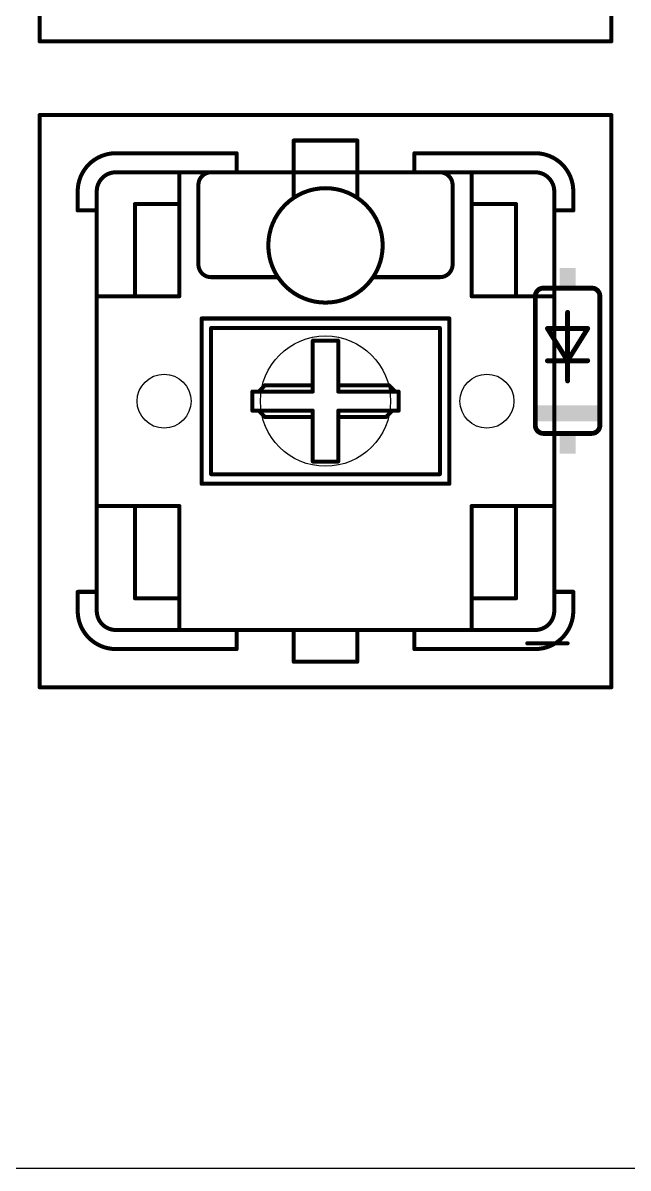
# Model space of a CAD drawing. Extents: x 0 to 155, y -1 to 106.
# Drawn here: x 20.95 to 40, y -1.27 to 34.76 of the extents above; entities that cross this region are included whole.
import ezdxf

# ---------------------------------------------------------------- set-up
doc = ezdxf.new("R2010")
doc.units = 0
doc.layers.add('20', color=7, linetype='CONTINUOUS')
doc.layers.add('21', color=253, linetype='CONTINUOUS')

# ---------------------------------------------------------------- blocks, each defined once
blk = doc.blocks.new('RECT')
blk.add_solid([(-0.5, -0.5), (0.5, -0.5), (-0.5, 0.5), (0.5, 0.5)])

msp = doc.modelspace()

# ---------------------------------------------------------------- linework, layer by layer
at = {"layer": '20'}
msp.add_line((0, -1.27), (154.92, -1.27), dxfattribs=at)
for centre, radius in [((30.48, 22.86), 2.05), ((25.4, 22.86), 0.85), ((35.56, 22.86), 0.85)]:
    msp.add_circle(centre, radius, dxfattribs=at)
at = {"layer": '21'}
for points, const_width in [([(21.48, 34.18), (21.48, 52.18)], 0.127), ([(39.48, 52.18), (39.48, 34.18)], 0.127), ([(39.48, 34.18), (21.48, 34.18)], 0.127), ([(21.48, 31.86), (39.48, 31.86)], 0.127), ([(21.48, 13.86), (21.48, 31.86)], 0.127), ([(39.48, 31.86), (39.48, 13.86)], 0.127), ([(29.48, 31.06), (31.48, 31.06)], 0.127), ([(29.48, 30.06), (29.48, 31.06)], 0.127), ([(31.48, 30.06), (31.48, 31.06)], 0.127), ([(23.88, 30.66), (27.68, 30.66)], 0.127), ([(27.68, 30.06), (27.68, 30.66)], 0.127), ([(33.28, 30.66), (37.08, 30.66)], 0.127), ([(33.28, 30.06), (33.28, 30.66)], 0.127), ([(23.88, 30.06), (27.68, 30.06)], 0.127), ([(25.88, 30.06), (25.88, 29.06)], 0.127), ([(27.68, 30.06), (29.48, 30.06)], 0.127), ([(29.48, 30.06), (31.48, 30.06)], 0.127), ([(29.48, 29.26), (29.48, 30.06)], 0.127), ([(31.48, 30.06), (33.28, 30.06)], 0.127), ([(31.48, 30.06), (31.48, 29.26)], 0.127), ([(33.28, 30.06), (37.08, 30.06)], 0.127), ([(35.08, 30.06), (35.08, 29.06)], 0.127), ([(26.48, 27.16), (26.48, 29.66)], 0.127), ([(34.48, 27.16), (34.48, 29.66)], 0.127), ([(22.68, 28.86), (22.68, 29.46)], 0.127), ([(23.28, 28.86), (23.28, 29.46)], 0.127), ([(37.68, 29.46), (37.68, 28.86)], 0.127), ([(38.28, 29.46), (38.28, 28.86)], 0.127), ([(23.28, 28.86), (22.68, 28.86)], 0.127), ([(23.28, 16.86), (23.28, 28.86)], 0.127), ([(24.48, 29.06), (24.48, 26.16)], 0.127), ([(25.88, 29.06), (24.48, 29.06)], 0.127), ([(25.88, 29.06), (25.88, 26.16)], 0.127), ([(35.08, 29.06), (35.08, 26.16)], 0.127), ([(36.48, 29.06), (35.08, 29.06)], 0.127), ([(36.48, 29.06), (36.48, 26.16)], 0.127), ([(37.68, 28.86), (37.68, 16.86)], 0.127), ([(37.68, 28.86), (38.28, 28.86)], 0.127), ([(26.88, 26.76), (28.98, 26.76)], 0.127), ([(31.98, 26.76), (34.08, 26.76)], 0.127), ([(37.338, 26.416), (38.862, 26.416)], 0.1524), ([(24.48, 26.16), (23.28, 26.16)], 0.127), ([(25.88, 26.16), (24.48, 26.16)], 0.127), ([(36.48, 26.16), (35.08, 26.16)], 0.127), ([(37.68, 26.16), (36.48, 26.16)], 0.127), ([(37.084, 22.098), (37.084, 26.162)], 0.1524), ([(39.116, 22.098), (39.116, 26.162)], 0.1524), ([(38.1, 24.13), (38.1, 25.654)], 0.1524), ([(26.58, 20.26), (26.58, 25.46)], 0.127), ([(26.58, 25.46), (34.38, 25.46)], 0.127), ([(26.88, 20.56), (26.88, 25.16)], 0.127), ([(26.88, 25.16), (34.08, 25.16)], 0.127), ([(34.08, 25.16), (34.08, 20.56)], 0.127), ([(34.38, 25.46), (34.38, 20.26)], 0.127), ([(37.465, 25.146), (38.735, 25.146)], 0.1524), ([(38.1, 24.13), (37.465, 25.146)], 0.1524), ([(38.735, 25.146), (38.1, 24.13)], 0.1524), ([(30.08, 23.36), (30.08, 24.76)], 0.127), ([(30.08, 24.76), (30.88, 24.76)], 0.127), ([(30.88, 24.76), (30.88, 23.36)], 0.127), ([(37.465, 24.13), (38.1, 24.13)], 0.1524), ([(38.1, 23.495), (38.1, 24.13)], 0.1524), ([(38.1, 24.13), (38.735, 24.13)], 0.1524), ([(28.58, 23.36), (28.38, 23.16)], 0.127), ([(30.08, 23.36), (28.58, 23.36)], 0.127), ([(30.08, 23.16), (30.08, 23.36)], 0.127), ([(30.88, 23.36), (30.88, 23.16)], 0.127), ([(32.48, 23.36), (30.88, 23.36)], 0.127), ([(32.68, 23.16), (32.48, 23.36)], 0.127), ([(28.18, 22.56), (28.18, 23.16)], 0.127), ([(28.18, 23.16), (28.38, 23.16)], 0.127), ([(28.38, 23.16), (30.08, 23.16)], 0.127), ([(30.88, 23.16), (32.68, 23.16)], 0.127), ([(32.78, 23.16), (32.68, 23.16)], 0.127), ([(32.78, 23.16), (32.78, 22.56)], 0.127), ([(28.38, 22.56), (28.18, 22.56)], 0.127), ([(30.08, 22.56), (28.38, 22.56)], 0.127), ([(28.38, 22.56), (28.58, 22.36)], 0.127), ([(30.08, 22.36), (28.58, 22.36)], 0.127), ([(30.08, 22.36), (30.08, 22.56)], 0.127), ([(30.08, 20.96), (30.08, 22.36)], 0.127), ([(32.58, 22.56), (30.88, 22.56)], 0.127), ([(30.88, 22.56), (30.88, 22.36)], 0.127), ([(30.88, 22.36), (30.88, 20.96)], 0.127), ([(32.38, 22.36), (30.88, 22.36)], 0.127), ([(32.58, 22.56), (32.38, 22.36)], 0.127), ([(32.78, 22.56), (32.58, 22.56)], 0.127), ([(37.338, 21.844), (38.862, 21.844)], 0.1524), ([(30.88, 20.96), (30.08, 20.96)], 0.127), ([(34.08, 20.56), (26.88, 20.56)], 0.127), ([(34.38, 20.26), (26.58, 20.26)], 0.127), ([(24.48, 19.56), (23.28, 19.56)], 0.127), ([(25.88, 19.56), (24.48, 19.56)], 0.127), ([(24.48, 19.56), (24.48, 16.66)], 0.127), ([(25.88, 19.56), (25.88, 16.66)], 0.127), ([(36.48, 19.56), (35.08, 19.56)], 0.127), ([(35.08, 19.56), (35.08, 16.66)], 0.127), ([(37.68, 19.56), (36.48, 19.56)], 0.127), ([(36.48, 19.56), (36.48, 16.66)], 0.127), ([(22.68, 16.26), (22.68, 16.86)], 0.127), ([(23.28, 16.86), (22.68, 16.86)], 0.127), ([(23.28, 16.26), (23.28, 16.86)], 0.127), ([(25.88, 16.66), (24.48, 16.66)], 0.127), ([(25.88, 16.66), (25.88, 15.66)], 0.127), ([(35.08, 16.66), (35.08, 15.66)], 0.127), ([(36.48, 16.66), (35.08, 16.66)], 0.127), ([(37.68, 16.86), (37.68, 16.26)], 0.127), ([(37.68, 16.86), (38.28, 16.86)], 0.127), ([(38.28, 16.86), (38.28, 16.26)], 0.127), ([(27.68, 15.66), (23.88, 15.66)], 0.127), ([(29.48, 15.66), (27.68, 15.66)], 0.127), ([(27.68, 15.06), (27.68, 15.66)], 0.127), ([(33.28, 15.66), (29.48, 15.66)], 0.127), ([(29.48, 14.66), (29.48, 15.66)], 0.127), ([(31.48, 14.66), (31.48, 15.66)], 0.127), ([(37.08, 15.66), (33.28, 15.66)], 0.127), ([(33.28, 15.06), (33.28, 15.66)], 0.127), ([(36.83, 15.24), (38.1, 15.24)], 0.127), ([(27.68, 15.06), (23.88, 15.06)], 0.127), ([(37.08, 15.06), (33.28, 15.06)], 0.127), ([(29.48, 14.66), (31.48, 14.66)], 0.127), ([(39.48, 13.86), (21.48, 13.86)], 0.127)]:
    msp.add_lwpolyline(points, dxfattribs=dict(at, const_width=const_width))
for points, const_width in [([(21.48, 34.2118, 1), (21.48, 34.1482)], 0.0635), ([(39.48, 34.1482, 1), (39.48, 34.2118)], 0.0635), ([(21.4483, 34.18, 1), (21.5117, 34.18)], 0.0635), ([(39.4483, 34.18, 1), (39.5118, 34.18)], 0.0635), ([(21.48, 31.8918, 1), (21.48, 31.8283)], 0.0635), ([(21.5117, 31.86, 1), (21.4483, 31.86)], 0.0635), ([(39.5118, 31.86, 1), (39.4483, 31.86)], 0.0635), ([(39.48, 31.8283, 1), (39.48, 31.8918)], 0.0635), ([(29.48, 31.0918, 1), (29.48, 31.0283)], 0.0635), ([(29.5117, 31.06, 1), (29.4483, 31.06)], 0.0635), ([(31.5117, 31.06, 1), (31.4483, 31.06)], 0.0635), ([(31.48, 31.0283, 1), (31.48, 31.0918)], 0.0635), ([(23.88, 30.66, 0.4142), (22.68, 29.46)], 0.127), ([(23.88, 30.6917, 1), (23.88, 30.6283)], 0.0635), ([(23.88, 30.6283, 1), (23.88, 30.6917)], 0.0635), ([(27.7117, 30.66, 1), (27.6483, 30.66)], 0.0635), ([(27.68, 30.6283, 1), (27.68, 30.6917)], 0.0635), ([(33.3118, 30.66, 1), (33.2482, 30.66)], 0.0635), ([(33.28, 30.6917, 1), (33.28, 30.6283)], 0.0635), ([(38.28, 29.46, 0.4142), (37.08, 30.66)], 0.127), ([(37.08, 30.6917, 1), (37.08, 30.6283)], 0.0635), ([(37.08, 30.6283, 1), (37.08, 30.6917)], 0.0635), ([(23.88, 30.06, 0.4142), (23.28, 29.46)], 0.127), ([(23.88, 30.0918, 1), (23.88, 30.0283)], 0.0635), ([(23.88, 30.0283, 1), (23.88, 30.0918)], 0.0635), ([(25.9118, 30.06, 1), (25.8483, 30.06)], 0.0635), ([(26.88, 30.06, 0.4142), (26.48, 29.66)], 0.127), ([(26.88, 30.0283, 1), (26.88, 30.0918)], 0.0635), ([(27.68, 30.0918, 1), (27.68, 30.0283)], 0.0635), ([(27.6483, 30.06, 1), (27.7117, 30.06)], 0.0635), ([(27.68, 30.0283, 1), (27.68, 30.0918)], 0.0635), ([(29.48, 30.0918, 1), (29.48, 30.0283)], 0.0635), ([(29.5117, 30.06, 1), (29.4483, 30.06)], 0.0635), ([(29.4483, 30.06, 1), (29.5117, 30.06)], 0.0635), ([(29.48, 30.0283, 1), (29.48, 30.0918)], 0.0635), ([(31.48, 30.0918, 1), (31.48, 30.0283)], 0.0635), ([(31.5117, 30.06, 1), (31.4483, 30.06)], 0.0635), ([(31.4483, 30.06, 1), (31.5117, 30.06)], 0.0635), ([(31.48, 30.0283, 1), (31.48, 30.0918)], 0.0635), ([(33.2482, 30.06, 1), (33.3118, 30.06)], 0.0635), ([(33.28, 30.0918, 1), (33.28, 30.0283)], 0.0635), ([(33.28, 30.0283, 1), (33.28, 30.0918)], 0.0635), ([(34.48, 29.66, 0.4142), (34.08, 30.06)], 0.127), ([(34.08, 30.0918, 1), (34.08, 30.0283)], 0.0635), ([(35.1118, 30.06, 1), (35.0482, 30.06)], 0.0635), ([(37.68, 29.46, 0.4142), (37.08, 30.06)], 0.127), ([(37.08, 30.0918, 1), (37.08, 30.0283)], 0.0635), ([(37.08, 30.0283, 1), (37.08, 30.0918)], 0.0635), ([(26.5117, 29.66, 1), (26.4483, 29.66)], 0.0635), ([(26.4483, 29.66, 1), (26.5117, 29.66)], 0.0635), ([(30.48, 29.56, 1), (30.48, 25.96)], 0.127), ([(30.48, 25.96, 1), (30.48, 29.56)], 0.127), ([(30.48, 29.5918, 1), (30.48, 29.5283)], 0.0635), ([(30.48, 29.5283, 1), (30.48, 29.5918)], 0.0635), ([(34.5118, 29.66, 1), (34.4483, 29.66)], 0.0635), ([(34.4483, 29.66, 1), (34.5118, 29.66)], 0.0635), ([(22.7117, 29.46, 1), (22.6483, 29.46)], 0.0635), ([(22.6483, 29.46, 1), (22.7117, 29.46)], 0.0635), ([(23.3117, 29.46, 1), (23.2483, 29.46)], 0.0635), ([(23.2483, 29.46, 1), (23.3117, 29.46)], 0.0635), ([(29.4483, 29.26, 1), (29.5117, 29.26)], 0.0635), ([(31.4483, 29.26, 1), (31.5117, 29.26)], 0.0635), ([(37.7118, 29.46, 1), (37.6482, 29.46)], 0.0635), ([(37.6482, 29.46, 1), (37.7118, 29.46)], 0.0635), ([(38.3118, 29.46, 1), (38.2482, 29.46)], 0.0635), ([(38.2482, 29.46, 1), (38.3118, 29.46)], 0.0635), ([(22.68, 28.8918, 1), (22.68, 28.8283)], 0.0635), ([(22.6483, 28.86, 1), (22.7117, 28.86)], 0.0635), ([(23.3117, 28.86, 1), (23.2483, 28.86)], 0.0635), ([(23.2483, 28.86, 1), (23.3117, 28.86)], 0.0635), ([(23.28, 28.8283, 1), (23.28, 28.8918)], 0.0635), ([(24.48, 29.0918, 1), (24.48, 29.0283)], 0.0635), ([(24.5117, 29.06, 1), (24.4483, 29.06)], 0.0635), ([(25.9118, 29.06, 1), (25.8483, 29.06)], 0.0635), ([(25.8483, 29.06, 1), (25.9118, 29.06)], 0.0635), ([(25.88, 29.0283, 1), (25.88, 29.0918)], 0.0635), ([(35.1118, 29.06, 1), (35.0482, 29.06)], 0.0635), ([(35.0482, 29.06, 1), (35.1118, 29.06)], 0.0635), ([(35.08, 29.0918, 1), (35.08, 29.0283)], 0.0635), ([(36.5118, 29.06, 1), (36.4483, 29.06)], 0.0635), ([(36.48, 29.0283, 1), (36.48, 29.0918)], 0.0635), ([(37.68, 28.8918, 1), (37.68, 28.8283)], 0.0635), ([(37.7118, 28.86, 1), (37.6482, 28.86)], 0.0635), ([(37.6482, 28.86, 1), (37.7118, 28.86)], 0.0635), ([(38.2482, 28.86, 1), (38.3118, 28.86)], 0.0635), ([(38.28, 28.8283, 1), (38.28, 28.8918)], 0.0635), ([(26.48, 27.16, 0.4142), (26.88, 26.76)], 0.127), ([(26.5117, 27.16, 1), (26.4483, 27.16)], 0.0635), ([(26.4483, 27.16, 1), (26.5117, 27.16)], 0.0635), ([(34.08, 26.76, 0.4142), (34.48, 27.16)], 0.127), ([(34.5118, 27.16, 1), (34.4483, 27.16)], 0.0635), ([(34.4483, 27.16, 1), (34.5118, 27.16)], 0.0635), ([(26.88, 26.7918, 1), (26.88, 26.7283)], 0.0635), ([(26.88, 26.7283, 1), (26.88, 26.7918)], 0.0635), ([(28.98, 26.7283, 1), (28.98, 26.7918)], 0.0635), ([(31.98, 26.7918, 1), (31.98, 26.7283)], 0.0635), ([(34.08, 26.7918, 1), (34.08, 26.7283)], 0.0635), ([(34.08, 26.7283, 1), (34.08, 26.7918)], 0.0635), ([(37.338, 26.416, 0.4142), (37.084, 26.162)], 0.1524), ([(37.338, 26.4541, 1), (37.338, 26.3779)], 0.0762), ([(37.338, 26.3779, 1), (37.338, 26.4541)], 0.0762), ([(39.116, 26.162, 0.4142), (38.862, 26.416)], 0.1524), ([(38.862, 26.4541, 1), (38.862, 26.3779)], 0.0762), ([(38.862, 26.3779, 1), (38.862, 26.4541)], 0.0762), ([(23.28, 26.1917, 1), (23.28, 26.1283)], 0.0635), ([(24.48, 26.1917, 1), (24.48, 26.1283)], 0.0635), ([(24.4483, 26.16, 1), (24.5117, 26.16)], 0.0635), ([(24.48, 26.1283, 1), (24.48, 26.1917)], 0.0635), ([(25.8483, 26.16, 1), (25.9118, 26.16)], 0.0635), ([(25.88, 26.1283, 1), (25.88, 26.1917)], 0.0635), ([(30.48, 25.9917, 1), (30.48, 25.9283)], 0.0635), ([(30.48, 25.9283, 1), (30.48, 25.9917)], 0.0635), ([(35.0482, 26.16, 1), (35.1118, 26.16)], 0.0635), ([(35.08, 26.1917, 1), (35.08, 26.1283)], 0.0635), ([(36.48, 26.1917, 1), (36.48, 26.1283)], 0.0635), ([(36.4483, 26.16, 1), (36.5118, 26.16)], 0.0635), ([(36.48, 26.1283, 1), (36.48, 26.1917)], 0.0635), ([(37.1221, 26.162, 1), (37.0459, 26.162)], 0.0762), ([(37.0459, 26.162, 1), (37.1221, 26.162)], 0.0762), ([(37.68, 26.1283, 1), (37.68, 26.1917)], 0.0635), ([(39.1541, 26.162, 1), (39.0779, 26.162)], 0.0762), ([(39.0779, 26.162, 1), (39.1541, 26.162)], 0.0762), ([(38.1381, 25.654, 1), (38.0619, 25.654)], 0.0762), ([(26.58, 25.4917, 1), (26.58, 25.4283)], 0.0635), ([(26.6118, 25.46, 1), (26.5483, 25.46)], 0.0635), ([(26.9118, 25.16, 1), (26.8483, 25.16)], 0.0635), ([(26.88, 25.1917, 1), (26.88, 25.1283)], 0.0635), ([(34.1118, 25.16, 1), (34.0482, 25.16)], 0.0635), ([(34.08, 25.1283, 1), (34.08, 25.1917)], 0.0635), ([(34.4118, 25.46, 1), (34.3483, 25.46)], 0.0635), ([(34.38, 25.4283, 1), (34.38, 25.4917)], 0.0635), ([(37.465, 25.1841, 1), (37.465, 25.1079)], 0.0762), ([(37.4973, 25.1662, 1), (37.4327, 25.1258)], 0.0762), ([(38.7673, 25.1258, 1), (38.7027, 25.1662)], 0.0762), ([(38.735, 25.1079, 1), (38.735, 25.1841)], 0.0762), ([(30.08, 24.7918, 1), (30.08, 24.7283)], 0.0635), ([(30.1118, 24.76, 1), (30.0483, 24.76)], 0.0635), ([(30.9118, 24.76, 1), (30.8483, 24.76)], 0.0635), ([(30.88, 24.7283, 1), (30.88, 24.7918)], 0.0635), ([(37.465, 24.1681, 1), (37.465, 24.0919)], 0.0762), ([(38.1381, 24.13, 1), (38.0619, 24.13)], 0.0762), ([(38.1, 24.1681, 1), (38.1, 24.0919)], 0.0762), ([(38.0677, 24.1502, 1), (38.1323, 24.1098)], 0.0762), ([(38.0619, 24.13, 1), (38.1381, 24.13)], 0.0762), ([(38.0677, 24.1098, 1), (38.1323, 24.1502)], 0.0762), ([(38.1, 24.0919, 1), (38.1, 24.1681)], 0.0762), ([(38.735, 24.0919, 1), (38.735, 24.1681)], 0.0762), ([(28.58, 23.3917, 1), (28.58, 23.3283)], 0.0635), ([(28.6025, 23.3375, 1), (28.5575, 23.3825)], 0.0635), ([(30.1118, 23.36, 1), (30.0483, 23.36)], 0.0635), ([(30.08, 23.3283, 1), (30.08, 23.3917)], 0.0635), ([(30.9118, 23.36, 1), (30.8483, 23.36)], 0.0635), ([(30.88, 23.3917, 1), (30.88, 23.3283)], 0.0635), ([(32.5025, 23.3825, 1), (32.4575, 23.3375)], 0.0635), ([(32.48, 23.3283, 1), (32.48, 23.3917)], 0.0635), ([(38.0619, 23.495, 1), (38.1381, 23.495)], 0.0762), ([(28.2117, 23.16, 1), (28.1483, 23.16)], 0.0635), ([(28.18, 23.1917, 1), (28.18, 23.1283)], 0.0635), ([(28.3575, 23.1825, 1), (28.4025, 23.1375)], 0.0635), ([(28.38, 23.1917, 1), (28.38, 23.1283)], 0.0635), ([(28.38, 23.1283, 1), (28.38, 23.1917)], 0.0635), ([(30.0483, 23.36, 1), (30.1118, 23.36)], 0.0635), ([(30.0483, 23.16, 1), (30.1118, 23.16)], 0.0635), ([(30.08, 23.1283, 1), (30.08, 23.1917)], 0.0635), ([(30.8483, 23.36, 1), (30.9118, 23.36)], 0.0635), ([(30.88, 23.1917, 1), (30.88, 23.1283)], 0.0635), ([(30.8483, 23.16, 1), (30.9118, 23.16)], 0.0635), ([(32.68, 23.1917, 1), (32.68, 23.1283)], 0.0635), ([(32.6575, 23.1375, 1), (32.7025, 23.1825)], 0.0635), ([(32.68, 23.1283, 1), (32.68, 23.1917)], 0.0635), ([(32.8118, 23.16, 1), (32.7482, 23.16)], 0.0635), ([(32.78, 23.1283, 1), (32.78, 23.1917)], 0.0635), ([(28.18, 22.5918, 1), (28.18, 22.5283)], 0.0635), ([(28.1483, 22.56, 1), (28.2117, 22.56)], 0.0635), ([(28.4025, 22.5825, 1), (28.3575, 22.5375)], 0.0635), ([(28.38, 22.5918, 1), (28.38, 22.5283)], 0.0635), ([(28.38, 22.5283, 1), (28.38, 22.5918)], 0.0635), ([(28.58, 22.3917, 1), (28.58, 22.3283)], 0.0635), ([(28.5575, 22.3375, 1), (28.6025, 22.3825)], 0.0635), ([(30.1118, 22.56, 1), (30.0483, 22.56)], 0.0635), ([(30.1118, 22.36, 1), (30.0483, 22.36)], 0.0635), ([(30.0483, 22.36, 1), (30.1118, 22.36)], 0.0635), ([(30.08, 22.5283, 1), (30.08, 22.5918)], 0.0635), ([(30.08, 22.3283, 1), (30.08, 22.3917)], 0.0635), ([(30.88, 22.5918, 1), (30.88, 22.5283)], 0.0635), ([(30.9118, 22.56, 1), (30.8483, 22.56)], 0.0635), ([(30.9118, 22.36, 1), (30.8483, 22.36)], 0.0635), ([(30.88, 22.3917, 1), (30.88, 22.3283)], 0.0635), ([(30.8483, 22.36, 1), (30.9118, 22.36)], 0.0635), ([(32.3575, 22.3825, 1), (32.4025, 22.3375)], 0.0635), ([(32.38, 22.3283, 1), (32.38, 22.3917)], 0.0635), ([(32.58, 22.5918, 1), (32.58, 22.5283)], 0.0635), ([(32.6025, 22.5375, 1), (32.5575, 22.5825)], 0.0635), ([(32.58, 22.5283, 1), (32.58, 22.5918)], 0.0635), ([(32.7482, 22.56, 1), (32.8118, 22.56)], 0.0635), ([(32.78, 22.5283, 1), (32.78, 22.5918)], 0.0635), ([(37.084, 22.098, 0.4142), (37.338, 21.844)], 0.1524), ([(37.1221, 22.098, 1), (37.0459, 22.098)], 0.0762), ([(37.0459, 22.098, 1), (37.1221, 22.098)], 0.0762), ([(38.862, 21.844, 0.4142), (39.116, 22.098)], 0.1524), ([(39.1541, 22.098, 1), (39.0779, 22.098)], 0.0762), ([(39.0779, 22.098, 1), (39.1541, 22.098)], 0.0762), ([(37.338, 21.8821, 1), (37.338, 21.8059)], 0.0762), ([(37.338, 21.8059, 1), (37.338, 21.8821)], 0.0762), ([(38.862, 21.8821, 1), (38.862, 21.8059)], 0.0762), ([(38.862, 21.8059, 1), (38.862, 21.8821)], 0.0762), ([(30.08, 20.9917, 1), (30.08, 20.9283)], 0.0635), ([(30.0483, 20.96, 1), (30.1118, 20.96)], 0.0635), ([(30.8483, 20.96, 1), (30.9118, 20.96)], 0.0635), ([(30.88, 20.9283, 1), (30.88, 20.9917)], 0.0635), ([(26.88, 20.5918, 1), (26.88, 20.5283)], 0.0635), ([(26.8483, 20.56, 1), (26.9118, 20.56)], 0.0635), ([(34.0482, 20.56, 1), (34.1118, 20.56)], 0.0635), ([(34.08, 20.5283, 1), (34.08, 20.5918)], 0.0635), ([(26.58, 20.2918, 1), (26.58, 20.2283)], 0.0635), ([(26.5483, 20.26, 1), (26.6118, 20.26)], 0.0635), ([(34.3483, 20.26, 1), (34.4118, 20.26)], 0.0635), ([(34.38, 20.2283, 1), (34.38, 20.2918)], 0.0635), ([(23.28, 19.5918, 1), (23.28, 19.5283)], 0.0635), ([(24.48, 19.5918, 1), (24.48, 19.5283)], 0.0635), ([(24.5117, 19.56, 1), (24.4483, 19.56)], 0.0635), ([(24.48, 19.5283, 1), (24.48, 19.5918)], 0.0635), ([(25.9118, 19.56, 1), (25.8483, 19.56)], 0.0635), ([(25.88, 19.5283, 1), (25.88, 19.5918)], 0.0635), ([(35.1118, 19.56, 1), (35.0482, 19.56)], 0.0635), ([(35.08, 19.5918, 1), (35.08, 19.5283)], 0.0635), ([(36.48, 19.5918, 1), (36.48, 19.5283)], 0.0635), ([(36.5118, 19.56, 1), (36.4483, 19.56)], 0.0635), ([(36.48, 19.5283, 1), (36.48, 19.5918)], 0.0635), ([(37.68, 19.5283, 1), (37.68, 19.5918)], 0.0635), ([(22.7117, 16.86, 1), (22.6483, 16.86)], 0.0635), ([(22.68, 16.8917, 1), (22.68, 16.8283)], 0.0635), ([(23.3117, 16.86, 1), (23.2483, 16.86)], 0.0635), ([(23.2483, 16.86, 1), (23.3117, 16.86)], 0.0635), ([(23.28, 16.8283, 1), (23.28, 16.8917)], 0.0635), ([(24.48, 16.6917, 1), (24.48, 16.6283)], 0.0635), ([(24.4483, 16.66, 1), (24.5117, 16.66)], 0.0635), ([(25.9118, 16.66, 1), (25.8483, 16.66)], 0.0635), ([(25.8483, 16.66, 1), (25.9118, 16.66)], 0.0635), ([(25.88, 16.6283, 1), (25.88, 16.6917)], 0.0635), ([(35.1118, 16.66, 1), (35.0482, 16.66)], 0.0635), ([(35.0482, 16.66, 1), (35.1118, 16.66)], 0.0635), ([(35.08, 16.6917, 1), (35.08, 16.6283)], 0.0635), ([(36.4483, 16.66, 1), (36.5118, 16.66)], 0.0635), ([(36.48, 16.6283, 1), (36.48, 16.6917)], 0.0635), ([(37.7118, 16.86, 1), (37.6482, 16.86)], 0.0635), ([(37.68, 16.8917, 1), (37.68, 16.8283)], 0.0635), ([(37.6482, 16.86, 1), (37.7118, 16.86)], 0.0635), ([(38.3118, 16.86, 1), (38.2482, 16.86)], 0.0635), ([(38.28, 16.8283, 1), (38.28, 16.8917)], 0.0635), ([(22.68, 16.26, 0.4142), (23.88, 15.06)], 0.127), ([(22.7117, 16.26, 1), (22.6483, 16.26)], 0.0635), ([(22.6483, 16.26, 1), (22.7117, 16.26)], 0.0635), ([(23.28, 16.26, 0.4142), (23.88, 15.66)], 0.127), ([(23.3117, 16.26, 1), (23.2483, 16.26)], 0.0635), ([(23.2483, 16.26, 1), (23.3117, 16.26)], 0.0635), ([(37.08, 15.06, 0.4142), (38.28, 16.26)], 0.127), ([(37.08, 15.66, 0.4142), (37.68, 16.26)], 0.127), ([(37.7118, 16.26, 1), (37.6482, 16.26)], 0.0635), ([(37.6482, 16.26, 1), (37.7118, 16.26)], 0.0635), ([(38.3118, 16.26, 1), (38.2482, 16.26)], 0.0635), ([(38.2482, 16.26, 1), (38.3118, 16.26)], 0.0635), ([(23.88, 15.6918, 1), (23.88, 15.6282)], 0.0635), ([(23.88, 15.6282, 1), (23.88, 15.6918)], 0.0635), ([(25.8483, 15.66, 1), (25.9118, 15.66)], 0.0635), ([(27.68, 15.6918, 1), (27.68, 15.6282)], 0.0635), ([(27.7117, 15.66, 1), (27.6483, 15.66)], 0.0635), ([(27.68, 15.6282, 1), (27.68, 15.6918)], 0.0635), ([(29.48, 15.6918, 1), (29.48, 15.6282)], 0.0635), ([(29.5117, 15.66, 1), (29.4483, 15.66)], 0.0635), ([(29.48, 15.6282, 1), (29.48, 15.6918)], 0.0635), ([(31.5117, 15.66, 1), (31.4483, 15.66)], 0.0635), ([(33.28, 15.6918, 1), (33.28, 15.6282)], 0.0635), ([(33.3118, 15.66, 1), (33.2482, 15.66)], 0.0635), ([(33.28, 15.6282, 1), (33.28, 15.6918)], 0.0635), ([(35.0482, 15.66, 1), (35.1118, 15.66)], 0.0635), ([(37.08, 15.6918, 1), (37.08, 15.6282)], 0.0635), ([(37.08, 15.6282, 1), (37.08, 15.6918)], 0.0635), ([(36.83, 15.2718, 1), (36.83, 15.2082)], 0.0635), ([(38.1, 15.2082, 1), (38.1, 15.2718)], 0.0635), ([(23.88, 15.0918, 1), (23.88, 15.0282)], 0.0635), ([(23.88, 15.0282, 1), (23.88, 15.0918)], 0.0635), ([(27.6483, 15.06, 1), (27.7117, 15.06)], 0.0635), ([(27.68, 15.0282, 1), (27.68, 15.0918)], 0.0635), ([(33.2482, 15.06, 1), (33.3118, 15.06)], 0.0635), ([(33.28, 15.0918, 1), (33.28, 15.0282)], 0.0635), ([(37.08, 15.0918, 1), (37.08, 15.0282)], 0.0635), ([(37.08, 15.0282, 1), (37.08, 15.0918)], 0.0635), ([(29.48, 14.6918, 1), (29.48, 14.6282)], 0.0635), ([(29.4483, 14.66, 1), (29.5117, 14.66)], 0.0635), ([(31.4483, 14.66, 1), (31.5117, 14.66)], 0.0635), ([(31.48, 14.6282, 1), (31.48, 14.6918)], 0.0635), ([(21.48, 13.8918, 1), (21.48, 13.8283)], 0.0635), ([(21.4483, 13.86, 1), (21.5117, 13.86)], 0.0635), ([(39.4483, 13.86, 1), (39.5118, 13.86)], 0.0635), ([(39.48, 13.8283, 1), (39.48, 13.8918)], 0.0635)]:
    msp.add_lwpolyline(points, format="xyb", dxfattribs=dict(at, const_width=const_width))

# ---------------------------------------------------------------- block references
at = {"layer": '21', "rotation": 90}
for p, xscale, yscale in [((38.1, 26.7335), 0.635, 0.508), ((38.1, 22.479), 0.508, 2.032), ((38.1, 21.5265), 0.635, 0.508)]:
    msp.add_blockref('RECT', p, dxfattribs=dict(at, xscale=xscale, yscale=yscale))

doc.saveas('drawing.dxf')
